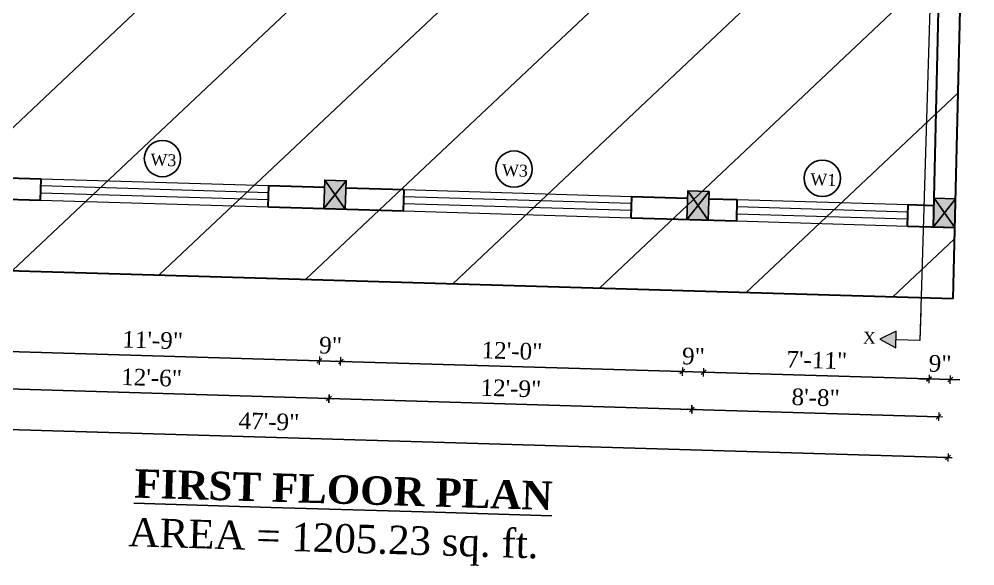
# Model space of a CAD drawing. Header units: inches. Extents: x 118463 to 132921, y -24238 to -19742.
# Drawn here: x 121048.7 to 121451.5, y -23439.2 to -23208.9 of the extents above; entities that cross this region are included whole.
import ezdxf

# ---------------------------------------------------------------- set-up
doc = ezdxf.new("R2010")
doc.units = ezdxf.units.IN
doc.header["$LTSCALE"] = 5
doc.header["$MEASUREMENT"] = 0
for name, color, linetype, lineweight in [('A-WALL', 7, 'Continuous', 9), ('Dimension', 7, 'Continuous', 18), ('Dw', 2, 'Continuous', 18)]:
    doc.layers.add(name, color=color, linetype=linetype, lineweight=lineweight)
doc.layers.add('dim line', color=7, linetype='Continuous', lineweight=15, true_color=0xfab2b2)
doc.layers.add('TEXT', color=6, linetype='Continuous')
doc.layers.add('WALL', color=7, linetype='Continuous')
doc.styles.add('ordinary', font='times.ttf')
doc.dimstyles.new('Copy of 96', dxfattribs={"dimtxt": 7, "dimasz": 4, "dimexe": 0.5, "dimexo": 0.5, "dimgap": 3, "dimtad": 1, "dimdec": 1, "dimzin": 11, "dimdsep": 46, "dimlunit": 4, "dimtxsty": 'ordinary', "dimblk": 'OBLIQUE', "dimcen": 0.09, "dimse1": 1, "dimse2": 1, "dimclrt": 6, "dimazin": 0, "dimtfac": 1, "dimtdec": 1, "dimtix": 1, "dimtmove": 2, "dimatfit": 3, "dimldrblk": 'leader', "dimfxl": 0.5, "dimfxlon": 1, "dimtolj": 1, "dimtzin": 0, "dimarcsym": 0})

# ---------------------------------------------------------------- blocks, each defined once
blk = doc.blocks.new('C1a')
at = {"color": 1, "ltscale": 5}
for p, q in [((18657.75, 4625.76), (18648.75, 4625.76)), ((18648.75, 4625.76), (18648.82, 4613.76)), ((18657.82, 4613.76), (18657.75, 4625.76)), ((18648.82, 4613.76), (18657.82, 4613.76))]:
    blk.add_line(p, q, dxfattribs=at)
blk = doc.blocks.new('x-x')
at = {"ltscale": 5}
for points in [[(11364.03, -701.52), (11364.03, -694.51), (11357.15, -698.09)], [(11364.03, -1135.52), (11364.03, -1128.51), (11357.15, -1132.09)]]:
    blk.add_hatch(color=256, dxfattribs=at).paths.add_polyline_path(points)
for p, q in [((11364.03, -694.51), (11357.15, -698.09)), ((11364.03, -701.52), (11364.03, -694.51)), ((11357.15, -698.09), (11364.03, -701.52)), ((11374.13, -698.09), (11364.03, -698.09)), ((11374.13, -698.09), (11374.13, -1132.09)), ((11364.03, -1128.51), (11357.15, -1132.09)), ((11364.03, -1135.52), (11364.03, -1128.51)), ((11357.15, -1132.09), (11364.03, -1135.52)), ((11374.13, -1132.09), (11364.03, -1132.09))]:
    blk.add_line(p, q, dxfattribs=at)
at = {"layer": 'A-WALL', "color": 1, "ltscale": 5}
blk.add_line((11374.13, -1120.09), (11374.13, -1132.09), dxfattribs=at)
at = {"layer": 'TEXT', "style": 'ordinary'}
for p in [(11350.08, -700.97), (11350.08, -1134.1)]:
    blk.add_text('X', height=5, dxfattribs=at).set_placement(p)
blk = doc.blocks.new('oblique')
at = {"color": 0, "lineweight": -2}
blk.add_line((0.25, 0.25), (-0.25, -0.25), dxfattribs=at)
at = {"layer": 'dim line', "lineweight": 9}
for p, q in [((-0.4375, 0), (0.4375, 0)), ((0, 0.4375), (0, -0.4375))]:
    blk.add_line(p, q, dxfattribs=at)
blk = doc.blocks.new('*D3241')
at = {"layer": 'A-WALL', "color": 0, "lineweight": -2, "ltscale": 50, "transparency": 16777216}
blk.add_line((121436.18, -23376.41), (121332.22, -23373.31), dxfattribs=at)
at = {"layer": 'Defpoints', "color": 0, "ltscale": 50, "transparency": 16777216}
for p in [(121334.61, -23293.42), (121438.56, -23296.52), (121332.22, -23373.31)]:
    blk.add_point(p, dxfattribs=at)
at = {"layer": 'A-WALL', "color": 0, "lineweight": -2, "ltscale": 50, "transparency": 16777216, "xscale": 4, "yscale": 4, "zscale": 4}
for p, rotation in [((121332.22, -23373.31), 178.2899854281383), ((121436.18, -23376.41), 358.2899854281382)]:
    blk.add_blockref('oblique', p, dxfattribs=dict(at, rotation=rotation))
at = {"layer": 'A-WALL', "color": 6, "ltscale": 50, "transparency": 16777216, "insert": (121384.39, -23368.31), "char_height": 7, "attachment_point": 5, "rotation": 358.29, "style": 'ordinary'}
blk.add_mtext('\\A1;8\'-8"', dxfattribs=at)
blk = doc.blocks.new('_OBLIQUE')
at = {"color": 0, "linetype": 'ByBlock'}
blk.add_line((-0.5, -0.5), (0.5, 0.5), dxfattribs=at)
blk = doc.blocks.new('leader')
at = {"layer": 'Dimension'}
for p, q in [((0, -4.33), (0, 4.33)), ((-4.42, 0), (4.42, 0))]:
    blk.add_line(p, q, dxfattribs=at)
blk = doc.blocks.new('*D3242')
at = {"layer": 'A-WALL', "color": 0, "lineweight": -2, "ltscale": 50, "transparency": 16777216}
blk.add_line((121332.22, -23373.31), (121179.29, -23368.75), dxfattribs=at)
at = {"layer": 'Defpoints', "color": 0, "ltscale": 50, "transparency": 16777216}
for p in [(121181.67, -23288.85), (121334.61, -23293.42), (121179.29, -23368.75)]:
    blk.add_point(p, dxfattribs=at)
at = {"layer": 'A-WALL', "color": 0, "lineweight": -2, "ltscale": 50, "transparency": 16777216, "xscale": 4, "yscale": 4, "zscale": 4}
for p, rotation in [((121179.29, -23368.75), 178.2899854281422), ((121332.22, -23373.31), 358.2899854281421)]:
    blk.add_blockref('oblique', p, dxfattribs=dict(at, rotation=rotation))
at = {"layer": 'A-WALL', "color": 6, "ltscale": 50, "transparency": 16777216, "insert": (121255.95, -23364.46), "char_height": 7, "attachment_point": 5, "rotation": 358.29, "style": 'ordinary'}
blk.add_mtext('\\A1;12\'-9"', dxfattribs=at)
blk = doc.blocks.new('*D3243')
at = {"layer": 'A-WALL', "color": 0, "lineweight": -2, "ltscale": 50, "transparency": 16777216}
blk.add_line((121179.29, -23368.75), (121029.36, -23364.27), dxfattribs=at)
at = {"layer": 'Defpoints', "color": 0, "ltscale": 50, "transparency": 16777216}
for p in [(121031.74, -23284.38), (121181.67, -23288.85), (121029.36, -23364.27)]:
    blk.add_point(p, dxfattribs=at)
at = {"layer": 'A-WALL', "color": 0, "lineweight": -2, "ltscale": 50, "transparency": 16777216, "xscale": 4, "yscale": 4, "zscale": 4}
for p, rotation in [((121029.36, -23364.27), 178.2899854281422), ((121179.29, -23368.75), 358.2899854281421)]:
    blk.add_blockref('oblique', p, dxfattribs=dict(at, rotation=rotation))
at = {"layer": 'A-WALL', "color": 6, "ltscale": 50, "transparency": 16777216, "insert": (121104.52, -23359.95), "char_height": 7, "attachment_point": 5, "rotation": 358.29, "style": 'ordinary'}
blk.add_mtext('\\A1;12\'-6"', dxfattribs=at)
blk = doc.blocks.new('*D3245')
at = {"layer": 'A-WALL', "color": 0, "lineweight": -2, "ltscale": 50, "transparency": 16777216}
blk.add_line((121440.17, -23393.57), (120867.42, -23376.47), dxfattribs=at)
at = {"layer": 'Defpoints', "color": 0, "ltscale": 50, "transparency": 16777216}
for p in [(120870.31, -23279.56), (121443.06, -23296.66), (120867.42, -23376.47)]:
    blk.add_point(p, dxfattribs=at)
at = {"layer": 'A-WALL', "color": 0, "lineweight": -2, "ltscale": 50, "transparency": 16777216, "xscale": 4, "yscale": 4, "zscale": 4}
for p, rotation in [((120867.42, -23376.47), 178.2899854281422), ((121440.17, -23393.57), 358.2899854281421)]:
    blk.add_blockref('oblique', p, dxfattribs=dict(at, rotation=rotation))
at = {"layer": 'A-WALL', "color": 6, "ltscale": 50, "transparency": 16777216, "insert": (121153.99, -23378.45), "char_height": 7, "attachment_point": 5, "rotation": 358.29, "style": 'ordinary'}
blk.add_mtext('\\A1;47\'-9"', dxfattribs=at)
blk = doc.blocks.new('*D3253')
at = {"layer": 'A-WALL', "color": 0, "lineweight": -2, "ltscale": 50, "transparency": 16777216}
blk.add_line((120836.54, -23259.02), (121038.46, -22926.9), dxfattribs=at)
at = {"layer": 'Defpoints', "color": 0, "ltscale": 50, "transparency": 16777216}
for p in [(121038.46, -22926.9), (121072.24, -22947.44), (120870.31, -23279.56)]:
    blk.add_point(p, dxfattribs=at)
at = {"layer": 'A-WALL', "color": 0, "lineweight": -2, "ltscale": 50, "transparency": 16777216, "xscale": 4, "yscale": 4, "zscale": 4}
for p, rotation in [((121038.46, -22926.9), 58.70147092240533), ((120836.54, -23259.02), 238.7014709224053)]:
    blk.add_blockref('oblique', p, dxfattribs=dict(at, rotation=rotation))
at = {"layer": 'A-WALL', "color": 6, "ltscale": 50, "transparency": 16777216, "insert": (120931.89, -23089.55), "char_height": 7, "attachment_point": 5, "rotation": 58.7015, "style": 'ordinary'}
blk.add_mtext('\\A1;32\'-5"', dxfattribs=at)
blk = doc.blocks.new('*D3268')
at = {"layer": 'A-WALL', "color": 0, "lineweight": -2, "ltscale": 50, "transparency": 16777216}
blk.add_line((121034.33, -23348.61), (121175.26, -23352.82), dxfattribs=at)
at = {"layer": 'Defpoints', "color": 0, "ltscale": 50, "transparency": 16777216}
for p in [(121036.24, -23284.51), (121177.18, -23288.72), (121175.26, -23352.82)]:
    blk.add_point(p, dxfattribs=at)
at = {"layer": 'A-WALL', "color": 0, "lineweight": -2, "ltscale": 50, "transparency": 16777216, "xscale": 4, "yscale": 4, "zscale": 4}
for p, rotation in [((121034.33, -23348.61), 178.2899854281422), ((121175.26, -23352.82), 358.2899854281421)]:
    blk.add_blockref('oblique', p, dxfattribs=dict(at, rotation=rotation))
at = {"layer": 'A-WALL', "color": 6, "ltscale": 50, "transparency": 16777216, "insert": (121104.99, -23344.15), "char_height": 7, "attachment_point": 5, "rotation": 358.29, "style": 'ordinary'}
blk.add_mtext('\\A1;11\'-9"', dxfattribs=at)
blk = doc.blocks.new('*D3269')
at = {"layer": 'A-WALL', "color": 0, "lineweight": -2, "ltscale": 50, "transparency": 16777216}
for p, q in [((121175.26, -23352.82), (121171.26, -23352.7)), ((121175.26, -23352.82), (121184.26, -23353.09)), ((121184.26, -23353.09), (121188.26, -23353.21))]:
    blk.add_line(p, q, dxfattribs=at)
at = {"layer": 'Defpoints', "color": 0, "ltscale": 50, "transparency": 16777216}
for p in [(121177.18, -23288.72), (121186.17, -23288.99), (121184.26, -23353.09)]:
    blk.add_point(p, dxfattribs=at)
at = {"layer": 'A-WALL', "color": 0, "lineweight": -2, "ltscale": 50, "transparency": 16777216, "xscale": 4, "yscale": 4, "zscale": 4}
for p, rotation in [((121175.26, -23352.82), 358.2899854281421), ((121184.26, -23353.09), 178.2899854281422)]:
    blk.add_blockref('oblique', p, dxfattribs=dict(at, rotation=rotation))
at = {"layer": 'A-WALL', "color": 6, "ltscale": 50, "transparency": 16777216, "insert": (121179.96, -23346.38), "char_height": 7, "attachment_point": 5, "rotation": 358.29, "style": 'ordinary'}
blk.add_mtext('\\A1;9"', dxfattribs=at)
blk = doc.blocks.new('*D3270')
at = {"layer": 'A-WALL', "color": 0, "lineweight": -2, "ltscale": 50, "transparency": 16777216}
blk.add_line((121184.26, -23353.09), (121328.19, -23357.38), dxfattribs=at)
at = {"layer": 'Defpoints', "color": 0, "ltscale": 50, "transparency": 16777216}
for p in [(121186.17, -23288.99), (121330.11, -23293.29), (121328.19, -23357.38)]:
    blk.add_point(p, dxfattribs=at)
at = {"layer": 'A-WALL', "color": 0, "lineweight": -2, "ltscale": 50, "transparency": 16777216, "xscale": 4, "yscale": 4, "zscale": 4}
for p, rotation in [((121184.26, -23353.09), 178.2899854281422), ((121328.19, -23357.38), 358.2899854281421)]:
    blk.add_blockref('oblique', p, dxfattribs=dict(at, rotation=rotation))
at = {"layer": 'A-WALL', "color": 6, "ltscale": 50, "transparency": 16777216, "insert": (121256.42, -23348.68), "char_height": 7, "attachment_point": 5, "rotation": 358.29, "style": 'ordinary'}
blk.add_mtext('\\A1;12\'-0"', dxfattribs=at)
blk = doc.blocks.new('*D3271')
at = {"layer": 'A-WALL', "color": 0, "lineweight": -2, "ltscale": 50, "transparency": 16777216}
for p, q in [((121328.19, -23357.38), (121324.2, -23357.26)), ((121328.19, -23357.38), (121337.19, -23357.65)), ((121337.19, -23357.65), (121341.19, -23357.77))]:
    blk.add_line(p, q, dxfattribs=at)
at = {"layer": 'Defpoints', "color": 0, "ltscale": 50, "transparency": 16777216}
for p in [(121330.11, -23293.29), (121339.1, -23293.55), (121337.19, -23357.65)]:
    blk.add_point(p, dxfattribs=at)
at = {"layer": 'A-WALL', "color": 0, "lineweight": -2, "ltscale": 50, "transparency": 16777216, "xscale": 4, "yscale": 4, "zscale": 4}
for p, rotation in [((121328.19, -23357.38), 358.2899854281421), ((121337.19, -23357.65), 178.2899854281422)]:
    blk.add_blockref('oblique', p, dxfattribs=dict(at, rotation=rotation))
at = {"layer": 'A-WALL', "color": 6, "ltscale": 50, "transparency": 16777216, "insert": (121332.89, -23350.95), "char_height": 7, "attachment_point": 5, "rotation": 358.29, "style": 'ordinary'}
blk.add_mtext('\\A1;9"', dxfattribs=at)
blk = doc.blocks.new('*D3272')
at = {"layer": 'A-WALL', "color": 0, "lineweight": -2, "ltscale": 50, "transparency": 16777216}
blk.add_line((121337.19, -23357.65), (121432.15, -23360.49), dxfattribs=at)
at = {"layer": 'Defpoints', "color": 0, "ltscale": 50, "transparency": 16777216}
for p in [(121339.1, -23293.55), (121434.06, -23296.39), (121432.15, -23360.49)]:
    blk.add_point(p, dxfattribs=at)
at = {"layer": 'A-WALL', "color": 0, "lineweight": -2, "ltscale": 50, "transparency": 16777216, "xscale": 4, "yscale": 4, "zscale": 4}
for p, rotation in [((121337.19, -23357.65), 178.2899854281422), ((121432.15, -23360.49), 358.2899854281421)]:
    blk.add_blockref('oblique', p, dxfattribs=dict(at, rotation=rotation))
at = {"layer": 'A-WALL', "color": 6, "ltscale": 50, "transparency": 16777216, "insert": (121384.87, -23352.5), "char_height": 7, "attachment_point": 5, "rotation": 358.29, "style": 'ordinary'}
blk.add_mtext('\\A1;7\'-11"', dxfattribs=at)
blk = doc.blocks.new('*D3273')
at = {"layer": 'A-WALL', "color": 0, "lineweight": -2, "ltscale": 50, "transparency": 16777216}
for p, q in [((121432.15, -23360.49), (121428.15, -23360.37)), ((121432.15, -23360.49), (121441.14, -23360.76)), ((121441.14, -23360.76), (121445.14, -23360.88))]:
    blk.add_line(p, q, dxfattribs=at)
at = {"layer": 'Defpoints', "color": 0, "ltscale": 50, "transparency": 16777216}
for p in [(121434.06, -23296.39), (121443.06, -23296.66), (121441.14, -23360.76)]:
    blk.add_point(p, dxfattribs=at)
at = {"layer": 'A-WALL', "color": 0, "lineweight": -2, "ltscale": 50, "transparency": 16777216, "xscale": 4, "yscale": 4, "zscale": 4}
for p, rotation in [((121432.15, -23360.49), 358.2899854281421), ((121441.14, -23360.76), 178.2899854281422)]:
    blk.add_blockref('oblique', p, dxfattribs=dict(at, rotation=rotation))
at = {"layer": 'A-WALL', "color": 6, "ltscale": 50, "transparency": 16777216, "insert": (121436.84, -23354.05), "char_height": 7, "attachment_point": 5, "rotation": 358.29, "style": 'ordinary'}
blk.add_mtext('\\A1;9"', dxfattribs=at)

msp = doc.modelspace()

# ---------------------------------------------------------------- hatches: boundary and pattern name
at = {"layer": 'WALL', "linetype": 'ByBlock', "ltscale": 5, "true_color": 0xf8991e}
h = msp.add_hatch(dxfattribs=at)
h.set_pattern_fill('ANSI31', color=30, scale=350, angle=-1.71)
h.set_pattern_definition([(43.29, (113657.198, -20478.012), (-29.99899, 31.8453), [])])
h.paths.add_polyline_path([(120852.39, -23309.04), (121082.99, -22929.75), (121451.49, -22940.75), (121442.16, -23326.64)])
h = msp.add_hatch(color=30, dxfattribs=at)
h.dxf.hatch_style = 1
h.paths.add_polyline_path([(121181.85, -23282.86), (121177.18, -23288.72), (121186.17, -23288.99)])
h.paths.add_polyline_path([(121186.17, -23288.99), (121186.53, -23276.99), (121181.85, -23282.86)])
h.paths.add_polyline_path([(121181.85, -23282.86), (121186.53, -23276.99), (121177.53, -23276.73)])
h.paths.add_polyline_path([(121177.53, -23276.73), (121177.18, -23288.72), (121181.85, -23282.86)])
h = msp.add_hatch(color=30, dxfattribs=at)
h.dxf.hatch_style = 1
h.paths.add_polyline_path([(121334.79, -23287.42), (121330.11, -23293.29), (121339.1, -23293.55)])
h.paths.add_polyline_path([(121339.1, -23293.55), (121339.46, -23281.56), (121334.79, -23287.42)])
h.paths.add_polyline_path([(121334.79, -23287.42), (121339.46, -23281.56), (121330.47, -23281.29)])
h.paths.add_polyline_path([(121330.47, -23281.29), (121330.11, -23293.29), (121334.79, -23287.42)])
h = msp.add_hatch(color=30, dxfattribs=at)
h.dxf.hatch_style = 1
h.paths.add_polyline_path([(121443.06, -23296.66), (121438.7, -23290.52), (121434.06, -23296.39)])
h.paths.add_polyline_path([(121443.06, -23296.66), (121443.34, -23284.66), (121438.7, -23290.52)])
h.paths.add_polyline_path([(121443.34, -23284.66), (121434.35, -23284.39), (121438.7, -23290.52)])
h.paths.add_polyline_path([(121438.7, -23290.52), (121434.35, -23284.39), (121434.06, -23296.39)])

# ---------------------------------------------------------------- linework, layer by layer
at = {"color": 1, "ltscale": 5}
for p, q in [((121177.18, -23288.72), (121186.53, -23276.99)), ((121186.17, -23288.99), (121177.53, -23276.73)), ((121339.1, -23293.55), (121330.47, -23281.29)), ((121330.11, -23293.29), (121339.46, -23281.56)), ((121434.06, -23296.39), (121443.34, -23284.66)), ((121443.06, -23296.66), (121434.35, -23284.39))]:
    msp.add_line(p, q, dxfattribs=at)
at = {"layer": 'A-WALL', "lineweight": 30}
for p, q in [((121442.35, -23326.65), (121451.49, -22940.75)), ((121434.06, -23296.39), (121437.45, -23153.43)), ((121036.51, -23275.52), (121058, -23276.16)), ((121057.73, -23285.15), (121058, -23276.16)), ((121153.69, -23288.02), (121153.96, -23279.02)), ((121153.96, -23279.02), (121177.45, -23279.72)), ((121186.44, -23279.99), (121210.93, -23280.72)), ((121210.66, -23289.72), (121210.93, -23280.72)), ((121002.75, -23283.51), (121057.73, -23285.15)), ((121306.62, -23292.58), (121306.89, -23283.59)), ((121306.89, -23283.59), (121330.38, -23284.29)), ((121339.37, -23284.56), (121351.37, -23284.92)), ((121351.1, -23293.91), (121351.37, -23284.92)), ((121153.69, -23288.02), (121210.66, -23289.72)), ((121423.07, -23296.06), (121423.34, -23287.06)), ((121423.34, -23287.06), (121434.27, -23287.45)), ((121306.62, -23292.58), (121351.1, -23293.91)), ((121423.07, -23296.06), (121443.06, -23296.66)), ((120852.39, -23309.04), (121442.35, -23326.65))]:
    msp.add_line(p, q, dxfattribs=at)
at = {"layer": 'Dw', "color": 3}
for p, q in [((121058, -23276.16), (121153.96, -23279.02)), ((121153.87, -23282.02), (121057.91, -23279.16)), ((121210.93, -23280.72), (121306.89, -23283.59)), ((121057.73, -23285.15), (121153.69, -23288.02)), ((121153.78, -23285.02), (121057.82, -23282.16)), ((121306.8, -23286.59), (121210.84, -23283.72)), ((121351.37, -23284.92), (121423.34, -23287.06)), ((121306.71, -23289.59), (121210.75, -23286.72)), ((121351.26, -23287.91), (121423.22, -23290.06)), ((121351.26, -23287.91), (121423.22, -23290.06)), ((121210.66, -23289.72), (121306.62, -23292.58)), ((121351.17, -23290.91), (121423.13, -23293.06)), ((121351.08, -23293.91), (121423.04, -23296.06))]:
    msp.add_line(p, q, dxfattribs=at)
at = {"layer": 'TEXT'}
for centre in [(121109.1, -23267.65), (121257.26, -23272.08), (121387.2, -23275.96)]:
    msp.add_circle(centre, 7.64, dxfattribs=at)
at = {"layer": 'WALL', "color": 2, "linetype": 'ByBlock', "ltscale": 5}
for points in [[(121177.18, -23288.72), (121186.17, -23288.99), (121186.53, -23276.99), (121177.53, -23276.73)], [(121330.11, -23293.29), (121339.1, -23293.55), (121339.46, -23281.56), (121330.47, -23281.29)], [(121434.35, -23284.39), (121434.06, -23296.39), (121443.06, -23296.66), (121443.34, -23284.66)]]:
    msp.add_lwpolyline(points, close=True, dxfattribs=at)

# ---------------------------------------------------------------- block references
at = {"layer": 'A-WALL', "color": 1, "rotation": 358.2899854281387}
msp.add_blockref('x-x', (110093.06, -21873.24), dxfattribs=at)
at = {"layer": 'WALL', "color": 2, "linetype": 'ByBlock', "ltscale": 5, "rotation": 358.2899854281387}
msp.add_blockref('C1a', (102655.87, -27351.59), dxfattribs=at)

# ---------------------------------------------------------------- texts
at = {"layer": 'TEXT', "style": 'ordinary'}
for s, p in [('W3', (121103.98, -23270.57)), ('W3', (121252.14, -23274.99)), ('W1', (121382.08, -23278.87))]:
    msp.add_text(s, height=5, rotation=358.2904, dxfattribs=at).set_placement(p)
at = {"layer": 'TEXT', "char_height": 12, "width": 219.8151, "attachment_point": 8, "rotation": 358.2896, "style": 'ordinary'}
for s, insert in [('{\\fTimes New Roman|b1|i0|c0|p18;\\LFIRST FLOOR PLAN}', (121185.23, -23413.26)), ('AREA = 1205.23 sq. ft.', (121180.93, -23437.39))]:
    msp.add_mtext(s, dxfattribs=dict(at, insert=insert))

# ---------------------------------------------------------------- dimensions: what is measured, and where the dimension line sits
at = {"layer": 'A-WALL', "ltscale": 50}
for p1, p2, distance, picture, middle in [((120870.31, -23279.56), (121072.24, -22947.44), 39.53, '*D3253', (120931.89, -23089.55)), ((121438.56, -23296.52), (121334.61, -23293.42), 79.93, '*D3241', (121384.39, -23368.31))]:
    dim = msp.add_aligned_dim(p1=p1, p2=p2, distance=distance, dimstyle='Copy of 96', override={"dimdec": 0, "dimblk": 'oblique', "dimtdec": 0, "dimarcsym": 1}, dxfattribs=at)
    dim.commit()
    dim.dimension.update_dxf_attribs({"geometry": picture, "text_midpoint": middle})
for base, p1, p2, picture, middle in [((120867.42, -23376.47), (121443.06, -23296.66), (120870.31, -23279.56), '*D3245', (121153.99, -23378.45)), ((121029.36, -23364.27), (121181.67, -23288.85), (121031.74, -23284.38), '*D3243', (121104.52, -23359.95)), ((121175.26, -23352.82), (121036.24, -23284.51), (121177.18, -23288.72), '*D3268', (121104.99, -23344.15)), ((121184.26, -23353.09), (121177.18, -23288.72), (121186.17, -23288.99), '*D3269', (121179.96, -23346.38)), ((121179.29, -23368.75), (121334.61, -23293.42), (121181.67, -23288.85), '*D3242', (121255.95, -23364.46)), ((121328.19, -23357.38), (121186.17, -23288.99), (121330.11, -23293.29), '*D3270', (121256.42, -23348.68)), ((121337.19, -23357.65), (121330.11, -23293.29), (121339.1, -23293.55), '*D3271', (121332.89, -23350.95)), ((121432.15, -23360.49), (121339.1, -23293.55), (121434.06, -23296.39), '*D3272', (121384.87, -23352.5)), ((121441.14, -23360.76), (121434.06, -23296.39), (121443.06, -23296.66), '*D3273', (121436.84, -23354.05))]:
    dim = msp.add_linear_dim(base=base, p1=p1, p2=p2, angle=358.29, dimstyle='Copy of 96', override={"dimdec": 0, "dimblk": 'oblique', "dimtdec": 0, "dimarcsym": 1}, dxfattribs=at)
    dim.commit()
    dim.dimension.update_dxf_attribs({"geometry": picture, "text_midpoint": middle})

doc.saveas('drawing.dxf')
